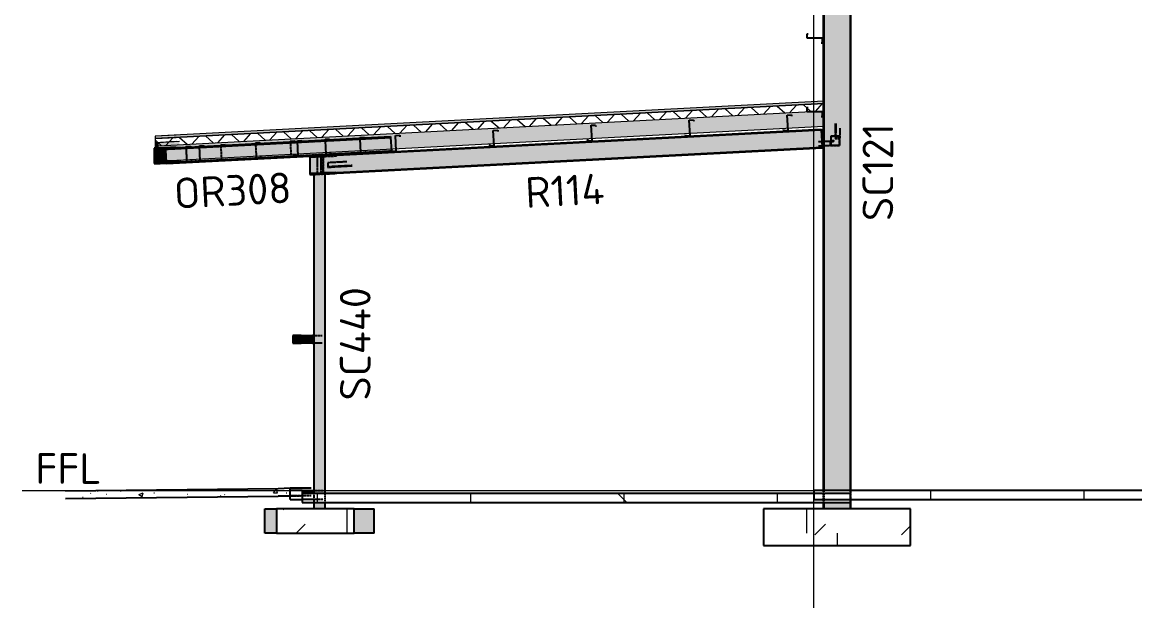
# Model space of a CAD drawing. Header units: millimetres. Extents: x 632 to 546626, y -3890 to 22200.
# Drawn here: x 412913 to 431057, y 3287 to 12829 of the extents above; entities that cross this region are included whole.
import ezdxf

# ---------------------------------------------------------------- set-up
doc = ezdxf.new("R2010")
doc.units = ezdxf.units.MM
for name, pattern in [('Dash', [7, 5, -2]), ('Hidden Double', [7, 5, -2]), ('Hidden Half', [3, 2, -1])]:
    doc.linetypes.add(name, pattern=pattern)
for name, color, linetype, lineweight in [('A-230-H-FLOOR', 190, 'Continuous', 13), ('A-230-M_FLOOR', 192, 'Continuous', 13), ('A-230-MH_FLOOR', 190, 'Hidden Double', 13), ('A-270-M_ROOF', 132, 'Continuous', 13), ('S-160-M_FOUND', 171, 'Continuous', 13), ('S-160-MH_FOUND', 171, 'Hidden Half', 13), ('S-280-A_COLUMN', 171, 'Continuous', 18), ('S-280-A_STRUCT_FRAME', 2, 'Continuous', 18), ('S-280-M_COLUMN', 52, 'Continuous', 13), ('S-280-M_STRUCT_FRAME', 12, 'Continuous', 13), ('S-280-MH_COLUMN', 52, 'Hidden Half', 13), ('Z-030-M_GRID', 191, 'Continuous', 13), ('Z-230-A_LEVEL', 51, 'Continuous', 13), ('Z-230_A_LEVEL', 51, 'Continuous', 18)]:
    doc.layers.add(name, color=color, linetype=linetype, lineweight=lineweight)
doc.styles.add('ISOCPEUR_2', font='isocpeur.ttf', dxfattribs={"height": 500})
pattern_1 = [(45, (450228.2, 0), (-1414.214, 0), [750, -3000]), (45, (451228.2, 1000), (-1414.214, 0), [750, -3000]), (45, (452228.2, -300), (-1414.214, 0), [250, -2000]), (90, (452228.2, 500), (-500, 500), [500, -2000]), (315, (452228.2, 1000), (0, 2828.43), [500, -3000]), (0, (451228.2, 1000), (2000, 2000), [300, -1000]), (0, (448728.2, 2000), (2000, 2000), [300, -2000])]
pattern_2 = [(45, (4562710.1, 0), (-1414.214, 0), [750, -3000]), (45, (4563710.1, 1000), (-1414.214, 0), [750, -3000]), (45, (4564710.1, -300), (-1414.214, 0), [250, -2000]), (90, (4564710.1, 500), (-500, 500), [500, -2000]), (315, (4564710.1, 1000), (0, 2828.43), [500, -3000]), (0, (4563710.1, 1000), (2000, 2000), [300, -1000]), (0, (4561210.1, 2000), (2000, 2000), [300, -2000])]

# ---------------------------------------------------------------- blocks, each defined once
blk = doc.blocks.new('25021-APA-ZZ-ZZ-M3-AR-000001_V3_rvt-7-S6_501-SECTION A7')
at = {"layer": 'A-270-M_ROOF', "transparency": 33554432}
for color, points in [(9, [(4527560, 10932), (4538455, 11503), (4538455, 11543), (4527560, 10972)]), (8, [(4527560, 10775), (4527614, 10778), (4527614, 10865), (4527560, 10865), (4527560, 10784)])]:
    blk.add_hatch(color=color, dxfattribs=at).paths.add_polyline_path(points)
at = {"layer": 'A-270-M_ROOF', "lineweight": 5}
h = blk.add_hatch(dxfattribs=at)
h.set_pattern_fill('FP_32', angle=225, style=0, pattern_type=2)
h.set_pattern_definition([(48, (4562710.12, 1e-06), (-222.9434, 200.7392), []), (138, (4562710.12, 1e-06), (-200.7392, -222.9434), [])])
h.paths.add_polyline_path([(4527560, 10812), (4538455, 11383), (4538455, 11503), (4527560, 10932)])
at = {"layer": 'A-270-M_ROOF', "lineweight": 5, "transparency": 33554432}
h = blk.add_hatch(color=254, dxfattribs=at)
h.paths.add_polyline_path([(4527729, 10570), (4527730, 10570), (4527729, 10600)])
h.paths.add_polyline_path([(4531413, 10763), (4538455, 11132), (4538455, 11383), (4527560, 10812), (4527560, 10775), (4527898, 10793), (4527989, 10793), (4527989, 10789), (4531402, 10968), (4531403, 10953)])
blk.add_hatch(color=8, dxfattribs=at).paths.add_polyline_path([(4527560, 10865), (4527614, 10865), (4527953, 10883), (4527904, 10883), (4527735, 10874)])
h = blk.add_hatch(color=8, dxfattribs=at)
h.paths.add_polyline_path([(4527729, 10566), (4527730, 10566), (4527729, 10600)])
h.paths.add_polyline_path([(4527614, 10778), (4527898, 10793), (4527958, 10793), (4527958, 10883), (4527614, 10865), (4527614, 10784)])
at = {"layer": 'A-270-M_ROOF', "color": 53, "lineweight": 5}
for p, q in [((4538467, 11544), (4527560, 10972)), ((4538467, 11504), (4527560, 10932)), ((4527560, 10932), (4538467, 11504)), ((4538467, 11504), (4538467, 11544)), ((4538467, 11133), (4538467, 11504)), ((4527614, 10815), (4538467, 11383)), ((4527614, 10564), (4538467, 11133)), ((4527904, 10990), (4527560, 10972)), ((4527560, 10972), (4527560, 10932)), ((4527904, 10950), (4527560, 10932)), ((4527560, 10932), (4527904, 10950)), ((4527560, 10932), (4527560, 10562)), ((4527904, 10883), (4527560, 10865)), ((4527614, 10865), (4527560, 10865)), ((4527560, 10865), (4527560, 10560)), ((4527560, 10812), (4527614, 10815)), ((4527958, 10883), (4527614, 10865)), ((4527614, 10560), (4527614, 10865)), ((4527560, 10562), (4527614, 10564)), ((4527560, 10562), (4527614, 10564)), ((4527614, 10563), (4527560, 10560)), ((4527560, 10560), (4527614, 10560)), ((4527614, 10564), (4527904, 10580)), ((4527614, 10560), (4527958, 10578)), ((4527904, 10578), (4527614, 10563))]:
    blk.add_line(p, q, dxfattribs=at)
blk = doc.blocks.new('NRP_Framing-Steel-SHS - WH437 - 125x125x5_0SHS-4144069-S6_501-SECTION A7')
at = {"layer": 'S-280-M_STRUCT_FRAME', "linetype": 'Dash', "lineweight": 25}
h = blk.add_hatch(color=256, dxfattribs=at)
h.paths.add_polyline_path([(4529943, 7600), (4529943, 7725), (4529810, 7725), (4529810, 7600)])
h.paths.add_polyline_path([(4529816, 7605), (4529816, 7720), (4529937, 7720), (4529937, 7605)])
for points in [[(4529937, 7720), (4529816, 7720), (4529816, 7605), (4529937, 7605)], [(4529943, 7600), (4530127, 7600), (4530127, 7725), (4529943, 7725)]]:
    blk.add_hatch(color=256, dxfattribs=at).paths.add_polyline_path(points)
at = {"layer": 'S-280-M_STRUCT_FRAME', "lineweight": 25}
for p, q in [((4529943, 7725), (4529810, 7725)), ((4529810, 7725), (4529810, 7600)), ((4529816, 7720), (4529937, 7720)), ((4529816, 7605), (4529816, 7720)), ((4529937, 7720), (4529937, 7605)), ((4529943, 7600), (4529943, 7725)), ((4529943, 7725), (4530127, 7725)), ((4530127, 7725), (4530127, 7600)), ((4529810, 7600), (4529943, 7600)), ((4529937, 7605), (4529816, 7605)), ((4530127, 7600), (4529943, 7600))]:
    blk.add_line(p, q, dxfattribs=at)
blk = doc.blocks.new('NRP_Framing-Steel-Purlin Z - P916 - EZ250-24-3998015-S6_501-SECTION A7')
at = {"layer": 'S-280-M_STRUCT_FRAME', "color": 1, "lineweight": 25}
for p, q in [((4537871, 11317), (4537942, 11321)), ((4537871, 11317), (4537942, 11321)), ((4537884, 11068), (4537871, 11317)), ((4537884, 11068), (4537871, 11317)), ((4537942, 11321), (4537943, 11299)), ((4537942, 11321), (4537943, 11299)), ((4537807, 11086), (4537808, 11064)), ((4537807, 11086), (4537808, 11064)), ((4537808, 11064), (4537884, 11068)), ((4537808, 11064), (4537884, 11068))]:
    blk.add_line(p, q, dxfattribs=at)
blk = doc.blocks.new('NRP_Framing-Steel-Purlin Z - P916 - EZ250-24-4000528-S6_501-SECTION A7')
at = {"layer": 'S-280-M_STRUCT_FRAME', "color": 1, "lineweight": 25}
for p, q in [((4529882, 10899), (4529953, 10902)), ((4529882, 10899), (4529953, 10902)), ((4529895, 10649), (4529882, 10899)), ((4529895, 10649), (4529882, 10899)), ((4529953, 10902), (4529954, 10880)), ((4529953, 10902), (4529954, 10880)), ((4529818, 10667), (4529819, 10645)), ((4529818, 10667), (4529819, 10645)), ((4529819, 10645), (4529895, 10649)), ((4529819, 10645), (4529895, 10649))]:
    blk.add_line(p, q, dxfattribs=at)
blk = doc.blocks.new('NRP_Framing-Steel-Purlin Z - G914 - EZ250-15-4082804-S6_501-SECTION A7')
at = {"layer": 'S-280-M_STRUCT_FRAME', "color": 150, "lineweight": 25}
for p, q in [((4538194.614304, 15039.7), (4538214.614304, 15039.7)), ((4538194.614304, 14968.7), (4538194.614304, 15039.7)), ((4538194.614304, 15039.7), (4538214.614304, 15039.7)), ((4538194.614304, 14968.7), (4538194.614304, 15039.7)), ((4538444.614304, 14968.7), (4538194.614304, 14968.7)), ((4538444.614304, 14968.7), (4538194.614304, 14968.7)), ((4538425.114304, 14892.7), (4538444.614304, 14892.7)), ((4538425.114304, 14892.7), (4538444.614304, 14892.7)), ((4538444.614304, 14892.7), (4538444.614304, 14968.7)), ((4538444.614304, 14892.7), (4538444.614304, 14968.7))]:
    blk.add_line(p, q, dxfattribs=at)
blk = doc.blocks.new('NRP_Foundation-Pad Footing Fibre _v2_ - PF5 -1400 x 1400 x 400d-3893014-S6_501-SECTION A7')
at = {"layer": 'S-160-M_FOUND', "linetype": 'Hidden Half', "lineweight": 25}
for points in [[(4529544, 4500), (4529544, 4900), (4529352, 4900), (4529352, 4500), (4529458, 4500)], [(4530810, 4900), (4530810, 4500), (4531132, 4500), (4531132, 4900)]]:
    blk.add_hatch(color=256, dxfattribs=at).paths.add_polyline_path(points)
at = {"layer": 'S-160-M_FOUND'}
h = blk.add_hatch(dxfattribs=at)
h.set_pattern_fill('FP_34', color=256, style=0, pattern_type=2)
h.set_pattern_definition(pattern_2)
h.paths.add_polyline_path([(4530810, 4900), (4529544, 4900), (4529544, 4500), (4530810, 4500)])
at = {"layer": 'S-160-M_FOUND', "lineweight": 25}
for p, q in [((4529352, 4900), (4529544, 4900)), ((4529352, 4500), (4529352, 4900)), ((4530810, 4900), (4529544, 4900)), ((4529544, 4900), (4529544, 4500)), ((4530810, 4500), (4530810, 4900)), ((4530810, 4900), (4531132, 4900)), ((4531132, 4500), (4531132, 4900)), ((4529544, 4500), (4529352, 4500)), ((4529544, 4500), (4530810, 4500)), ((4531132, 4500), (4530810, 4500))]:
    blk.add_line(p, q, dxfattribs=at)
blk = doc.blocks.new('NRP_Foundation-Pad Footing Fibre _v2_ - PF2 -2400 x 2000 x 600d-V85-S6_501-SECTION A7')
at = {"layer": 'S-160-M_FOUND'}
h = blk.add_hatch(dxfattribs=at)
h.set_pattern_fill('FP_34', color=256, style=0, pattern_type=2)
h.set_pattern_definition(pattern_2)
h.paths.add_polyline_path([(4537481.5143, 4300), (4539881.5143, 4300), (4539881.5143, 4900), (4537481.5143, 4900)])
at = {"layer": 'S-160-M_FOUND', "lineweight": 25}
for p, q in [((4539881.5143, 4900), (4537481.5143, 4900)), ((4537481.5143, 4900), (4537481.5143, 4300)), ((4539881.5143, 4300), (4539881.5143, 4900)), ((4537481.5143, 4300), (4539881.5143, 4300))]:
    blk.add_line(p, q, dxfattribs=at)
blk = doc.blocks.new('NRP_Framing-Steel-PFC - OR308 - 250PFC-3898688-S6_501-SECTION A7')
at = {"layer": 'S-280-M_STRUCT_FRAME', "linetype": 'Dash', "lineweight": 25}
for points in [[(4527736, 10761), (4531403, 10953), (4531402, 10968), (4527796, 10779), (4527796, 10768), (4527736, 10765)], [(4527824, 10545), (4531415, 10733), (4531403, 10953), (4527737, 10760), (4527737, 10738), (4527748, 10549), (4527824, 10549)], [(4527748, 10526), (4531415, 10719), (4531415, 10733), (4527796, 10544), (4527796, 10533), (4527748, 10531)]]:
    blk.add_hatch(color=256, dxfattribs=at).paths.add_polyline_path(points)
for p, q in [((4527736, 10761), (4531403, 10953)), ((4527735, 10776), (4527796, 10779)), ((4527736, 10765), (4527735, 10776)), ((4527737, 10742), (4527736, 10760)), ((4527796, 10544), (4531415, 10733)), ((4527748, 10541), (4527747, 10549)), ((4527748, 10541), (4527796, 10544)), ((4527748, 10541), (4527796, 10544)), ((4527748, 10531), (4527748, 10541)), ((4530083, 10649), (4530087, 10649)), ((4530090, 10649), (4530207, 10655))]:
    blk.add_line(p, q, dxfattribs=at)
at = {"layer": 'S-280-M_STRUCT_FRAME', "lineweight": 25}
for p, q in [((4527736, 10761), (4531403, 10953)), ((4527796, 10779), (4531402, 10968)), ((4531402, 10968), (4531403, 10953)), ((4531403, 10953), (4531415, 10733)), ((4527736, 10761), (4527736, 10765)), ((4527747, 10549), (4527737, 10742)), ((4527796, 10544), (4531415, 10733)), ((4531415, 10733), (4531415, 10719)), ((4527748, 10526), (4530083, 10649)), ((4527748, 10526), (4527748, 10531))]:
    blk.add_line(p, q, dxfattribs=at)
blk = doc.blocks.new('NRP_Framing-Steel-EA - RB725 - 75x75x8EA-3901759-S6_501-SECTION A7')
at = {"layer": 'S-280-M_STRUCT_FRAME', "linetype": 'Dash', "lineweight": 25}
for p, q in [((4530382, 10539), (4530376, 10539)), ((4530376, 10539), (4530380, 10464)), ((4530686, 10555), (4530382, 10539)), ((4530386, 10472), (4530382, 10539)), ((4530380, 10464), (4530437, 10467)), ((4530437, 10475), (4530386, 10472)), ((4530777, 10493), (4530437, 10475)), ((4530777, 10485), (4530437, 10467)), ((4530437, 10467), (4530437, 10475))]:
    blk.add_line(p, q, dxfattribs=at)
blk = doc.blocks.new('NRP_Framing-Steel-EA - RB725 - 75x75x8EA-3901991-S6_501-SECTION A7')
at = {"layer": 'S-280-M_STRUCT_FRAME', "linetype": 'Dash', "lineweight": 25}
blk.add_hatch(color=256, dxfattribs=at).paths.add_polyline_path([(4538440, 10811), (4538455, 10812), (4538455, 10887), (4538436, 10884), (4538437, 10861)])
at = {"layer": 'S-280-M_STRUCT_FRAME', "lineweight": 25}
for p, q in [((4538436, 10886), (4538455, 10887)), ((4538455, 10812), (4538440, 10811))]:
    blk.add_line(p, q, dxfattribs=at)
at = {"layer": 'S-280-M_STRUCT_FRAME', "linetype": 'Dash', "lineweight": 25}
for p, q in [((4538455, 10887), (4538571, 10893)), ((4538638, 10897), (4538571, 10893)), ((4538571, 10893), (4538575, 10818)), ((4538578, 10886), (4538638, 10889)), ((4538638, 10889), (4538638, 10897)), ((4538377, 10883), (4538436, 10886)), ((4538440, 10811), (4538381, 10808)), ((4538575, 10818), (4538455, 10812)), ((4538575, 10818), (4538582, 10819)), ((4538580, 10862), (4538578, 10886)), ((4538582, 10819), (4538580, 10860))]:
    blk.add_line(p, q, dxfattribs=at)
blk = doc.blocks.new('NRP_Framing-Steel-PFC - B309 - 300PFC-4143857-S6_501-SECTION A7')
at = {"layer": 'S-280-M_STRUCT_FRAME', "linetype": 'Dash', "lineweight": 25}
for p, q in [((4530298, 10660), (4530300, 10360)), ((4530303, 10660), (4530298, 10660)), ((4530427, 10667), (4530299, 10660)), ((4530383, 10660), (4530305, 10660)), ((4530307, 10376), (4530306, 10644)), ((4530306, 10644), (4530383, 10644)), ((4530383, 10660), (4530522, 10668)), ((4530383, 10644), (4530383, 10660)), ((4530383, 10644), (4530522, 10652)), ((4530300, 10360), (4530385, 10360)), ((4530385, 10376), (4530307, 10376)), ((4530308, 10376), (4530436, 10383)), ((4530385, 10376), (4530522, 10384)), ((4530385, 10360), (4530385, 10376)), ((4530385, 10360), (4530522, 10368))]:
    blk.add_line(p, q, dxfattribs=at)
blk = doc.blocks.new('NRP_Framing-Steel-PFC - B309 - 300PFC-3900281-S6_501-SECTION A7')
at = {"layer": 'S-280-M_STRUCT_FRAME', "linetype": 'Dash', "lineweight": 25}
for points in [[(4530083, 10649), (4530178, 10649), (4530322, 10657), (4530227, 10657)], [(4530083, 10349), (4530178, 10349), (4530178, 10365), (4530091, 10365), (4530091, 10633), (4530178, 10633), (4530178, 10649), (4530083, 10649), (4530083, 10600)], [(4530091, 10365), (4530262, 10374), (4530262, 10638), (4530178, 10633), (4530091, 10633), (4530091, 10365)], [(4530178, 10633), (4530342, 10642), (4530342, 10652), (4530322, 10651), (4530322, 10657), (4530178, 10649)], [(4530091, 10365), (4530178, 10365), (4530344, 10374), (4530235, 10373)], [(4530178, 10349), (4530322, 10357), (4530322, 10367), (4530344, 10368), (4530344, 10374), (4530178, 10365)]]:
    blk.add_hatch(color=256, dxfattribs=at).paths.add_polyline_path(points)
at = {"layer": 'S-280-M_STRUCT_FRAME', "lineweight": 25}
for p, q in [((4530234, 10657), (4530083, 10649)), ((4530178, 10649), (4530083, 10649)), ((4530083, 10649), (4530083, 10349)), ((4530091, 10365), (4530091, 10633)), ((4530091, 10633), (4530178, 10633)), ((4530178, 10649), (4530322, 10657)), ((4530178, 10633), (4530178, 10649)), ((4530178, 10633), (4530342, 10642)), ((4530342, 10652), (4530342, 10642)), ((4530083, 10349), (4530178, 10349)), ((4530091, 10365), (4530262, 10374)), ((4530178, 10365), (4530091, 10365)), ((4530178, 10365), (4530344, 10374)), ((4530178, 10349), (4530178, 10365)), ((4530178, 10349), (4530322, 10357)), ((4530297, 10374), (4530344, 10374)), ((4530344, 10374), (4530344, 10368))]:
    blk.add_line(p, q, dxfattribs=at)
at = {"layer": 'S-280-M_STRUCT_FRAME', "linetype": 'Dash', "lineweight": 25}
for p, q in [((4530257, 10658), (4530234, 10657)), ((4530257, 10658), (4530262, 10658)), ((4530264, 10658), (4530342, 10658)), ((4530265, 10638), (4530266, 10374)), ((4530322, 10657), (4530342, 10658)), ((4530342, 10658), (4530342, 10652)), ((4530263, 10374), (4530266, 10374)), ((4530266, 10374), (4530297, 10374)), ((4530322, 10357), (4530344, 10358)), ((4530344, 10368), (4530344, 10358))]:
    blk.add_line(p, q, dxfattribs=at)
blk = doc.blocks.new('NRP_Framing-Steel-SHS - WH437 - 125x125x5_0SHS-4144070-S6_501-SECTION A7')
at = {"layer": 'S-280-M_STRUCT_FRAME', "linetype": 'Dash', "lineweight": 25}
for points in [[(4530136, 7600), (4530136, 7725), (4530127, 7725), (4530127, 7720), (4530131, 7720), (4530131, 7605), (4530127, 7605), (4530127, 7600)], [(4530127, 7605), (4530131, 7605), (4530131, 7720), (4530127, 7720), (4530127, 7611)], [(4530136, 7600), (4530150, 7601), (4530150, 7725), (4530136, 7725)]]:
    blk.add_hatch(color=256, dxfattribs=at).paths.add_polyline_path(points)
for p, q in [((4530017, 7725), (4530017, 7600)), ((4530022, 7720), (4530127, 7720)), ((4530022, 7605), (4530022, 7720)), ((4530150, 7725), (4530287, 7725)), ((4530127, 7605), (4530022, 7605)), ((4530287, 7600), (4530150, 7600))]:
    blk.add_line(p, q, dxfattribs=at)
at = {"layer": 'S-280-M_STRUCT_FRAME', "lineweight": 25}
for p, q in [((4530136, 7725), (4530127, 7725)), ((4530127, 7720), (4530131, 7720)), ((4530131, 7720), (4530131, 7605)), ((4530136, 7600), (4530136, 7725)), ((4530136, 7725), (4530150, 7725)), ((4530131, 7605), (4530127, 7605)), ((4530127, 7600), (4530136, 7600)), ((4530150, 7600), (4530136, 7600))]:
    blk.add_line(p, q, dxfattribs=at)
blk = doc.blocks.new('NRP_Framing-Steel-EA - WB725 - 75x75x8EA-3966787-S6_501-SECTION A7')
at = {"layer": 'S-280-M_STRUCT_FRAME', "linetype": 'Dash', "lineweight": 25}
for p, q in [((4538655, 11178), (4538655, 11004)), ((4538663, 11178), (4538663, 11004)), ((4538730, 11105), (4538730, 10943)), ((4538663, 11004), (4538655, 11004)), ((4538655, 11004), (4538655, 10935)), ((4538655, 10935), (4538730, 10935)), ((4538663, 10943), (4538663, 11004)), ((4538730, 10943), (4538663, 10943)), ((4538730, 10935), (4538730, 10943))]:
    blk.add_line(p, q, dxfattribs=at)
blk = doc.blocks.new('NRP_Framing-Steel-PFC - B308 - 250PFC-3999931-S6_501-SECTION A7')
at = {"layer": 'S-280-M_STRUCT_FRAME', "linetype": 'Dash', "lineweight": 25}
for points in [[(4527549, 10775), (4527645, 10775), (4527805, 10784), (4527700, 10783)], [(4527549, 10525), (4527645, 10525), (4527645, 10540), (4527558, 10540), (4527558, 10760), (4527645, 10760), (4527645, 10775), (4527549, 10775), (4527549, 10600)], [(4527558, 10540), (4527729, 10549), (4527728, 10765), (4527645, 10760), (4527558, 10760), (4527558, 10540)], [(4527645, 10760), (4527796, 10768), (4527796, 10779), (4527805, 10780), (4527805, 10784), (4527645, 10775)], [(4527558, 10540), (4527645, 10540), (4527806, 10549), (4527709, 10548)], [(4527645, 10525), (4527796, 10533), (4527796, 10544), (4527806, 10544), (4527806, 10549), (4527645, 10540)]]:
    blk.add_hatch(color=256, dxfattribs=at).paths.add_polyline_path(points)
at = {"layer": 'S-280-M_STRUCT_FRAME', "lineweight": 25}
for p, q in [((4527720, 10784), (4527549, 10775)), ((4527645, 10775), (4527549, 10775)), ((4527549, 10775), (4527549, 10525)), ((4527558, 10540), (4527558, 10760)), ((4527558, 10760), (4527645, 10760)), ((4527645, 10775), (4527805, 10784)), ((4527645, 10760), (4527645, 10775)), ((4527645, 10760), (4527796, 10768)), ((4527720, 10784), (4527805, 10784)), ((4527728, 10765), (4527729, 10549)), ((4527805, 10784), (4527805, 10780)), ((4527549, 10525), (4527645, 10525)), ((4527558, 10540), (4527729, 10549)), ((4527645, 10540), (4527558, 10540)), ((4527645, 10540), (4527806, 10549)), ((4527645, 10525), (4527645, 10540)), ((4527645, 10525), (4527796, 10533)), ((4527729, 10549), (4527806, 10549)), ((4527806, 10549), (4527806, 10544))]:
    blk.add_line(p, q, dxfattribs=at)
at = {"layer": 'S-280-M_STRUCT_FRAME', "linetype": 'Dash', "lineweight": 25}
for p, q in [((4527796, 10768), (4527805, 10769)), ((4527805, 10780), (4527805, 10769)), ((4527796, 10533), (4527806, 10534)), ((4527806, 10544), (4527806, 10534))]:
    blk.add_line(p, q, dxfattribs=at)
blk = doc.blocks.new('NRP_Framing-Steel-PFC - B308 - 250PFC-4000334-S6_501-SECTION A7')
at = {"layer": 'S-280-M_STRUCT_FRAME', "linetype": 'Dash', "lineweight": 25}
for points in [[(4527728, 10784), (4527824, 10785), (4527989, 10793), (4527894, 10793), (4527729, 10784)], [(4527737, 10549), (4527747, 10550), (4527736, 10760), (4527737, 10588)], [(4527814, 10780), (4527989, 10789), (4527989, 10793), (4527814, 10784)], [(4527815, 10549), (4527824, 10550), (4527748, 10549)], [(4527824, 10545), (4527824, 10550), (4527815, 10549), (4527815, 10545)]]:
    blk.add_hatch(color=256, dxfattribs=at).paths.add_polyline_path(points)
h = blk.add_hatch(color=256, dxfattribs=at)
h.paths.add_polyline_path([(4527806, 10544), (4527815, 10545), (4527815, 10549), (4527737, 10549), (4527735, 10765), (4527729, 10765), (4527730, 10549), (4527806, 10549)])
h.paths.add_polyline_path([(4527805, 10780), (4527814, 10780), (4527814, 10784), (4527805, 10783)])
at = {"layer": 'S-280-M_STRUCT_FRAME', "lineweight": 25}
for p, q in [((4527814, 10784), (4527728, 10784)), ((4527894, 10793), (4527729, 10784)), ((4527729, 10765), (4527730, 10549)), ((4527737, 10549), (4527736, 10761)), ((4527814, 10784), (4527989, 10793)), ((4527814, 10780), (4527814, 10784)), ((4527815, 10549), (4527737, 10549)), ((4527738, 10549), (4527747, 10550)), ((4527815, 10549), (4527824, 10550)), ((4527815, 10545), (4527815, 10549))]:
    blk.add_line(p, q, dxfattribs=at)
at = {"layer": 'S-280-M_STRUCT_FRAME', "linetype": 'Dash', "lineweight": 25}
for p, q in [((4527728, 10784), (4527729, 10765)), ((4527736, 10762), (4527736, 10769)), ((4527736, 10769), (4527814, 10769)), ((4527814, 10769), (4527814, 10780)), ((4527814, 10769), (4527989, 10778)), ((4527730, 10549), (4527730, 10534)), ((4527730, 10534), (4527815, 10534)), ((4527747, 10550), (4527902, 10558)), ((4527815, 10534), (4527815, 10545)), ((4527815, 10534), (4527989, 10543)), ((4527824, 10550), (4527989, 10558))]:
    blk.add_line(p, q, dxfattribs=at)
blk = doc.blocks.new('NRP_Framing-Steel-Purlin C - P946 - EC250-24-4000674-S6_501-SECTION A7')
at = {"layer": 'S-280-M_STRUCT_FRAME', "color": 1, "lineweight": 25}
for p, q in [((4529766, 10892), (4529838, 10896)), ((4529766, 10892), (4529766, 10882)), ((4529838, 10896), (4529839, 10886))]:
    blk.add_line(p, q, dxfattribs=at)
at = {"layer": 'S-280-M_STRUCT_FRAME', "color": 1, "linetype": 'Dash', "lineweight": 25}
for p, q in [((4529766, 10882), (4529779, 10643)), ((4529839, 10886), (4529840, 10872)), ((4529779, 10643), (4529819, 10645)), ((4529850, 10671), (4529852, 10647))]:
    blk.add_line(p, q, dxfattribs=at)
blk = doc.blocks.new('NRP_Framing-Steel-Purlin C - P946 - EC250-24-4000828-S6_501-SECTION A7')
at = {"layer": 'S-280-M_STRUCT_FRAME', "color": 1, "lineweight": 25}
for p, q in [((4530333, 10922), (4530405, 10926)), ((4530333, 10922), (4530333, 10912)), ((4530334, 10897), (4530345, 10677)), ((4530405, 10926), (4530406, 10916)), ((4530417, 10700), (4530418, 10681))]:
    blk.add_line(p, q, dxfattribs=at)
at = {"layer": 'S-280-M_STRUCT_FRAME', "color": 1, "linetype": 'Dash', "lineweight": 25}
for p, q in [((4530333, 10912), (4530334, 10897)), ((4530406, 10916), (4530407, 10902)), ((4530345, 10677), (4530346, 10672)), ((4530346, 10672), (4530419, 10676)), ((4530418, 10681), (4530419, 10676))]:
    blk.add_line(p, q, dxfattribs=at)
blk = doc.blocks.new('NRP_Framing-Steel-Purlin C - P946 - EC250-24-4000829-S6_501-SECTION A7')
at = {"layer": 'S-280-M_STRUCT_FRAME', "color": 1, "lineweight": 25}
for p, q in [((4530900, 10952), (4530973, 10956)), ((4530900, 10952), (4530900, 10942)), ((4530901, 10927), (4530912, 10707)), ((4530973, 10956), (4530973, 10946)), ((4530984, 10730), (4530985, 10711))]:
    blk.add_line(p, q, dxfattribs=at)
at = {"layer": 'S-280-M_STRUCT_FRAME', "color": 1, "linetype": 'Dash', "lineweight": 25}
for p, q in [((4530900, 10942), (4530901, 10927)), ((4530973, 10946), (4530974, 10932)), ((4530912, 10707), (4530913, 10702)), ((4530913, 10702), (4530986, 10706)), ((4530985, 10711), (4530986, 10706))]:
    blk.add_line(p, q, dxfattribs=at)
blk = doc.blocks.new('NRP_Framing-Steel-Purlin C - P946 - EC250-24-4000830-S6_501-SECTION A7')
at = {"layer": 'S-280-M_STRUCT_FRAME', "color": 1, "lineweight": 25}
for p, q in [((4529198, 10863), (4529271, 10867)), ((4529198, 10863), (4529199, 10853)), ((4529271, 10867), (4529272, 10857))]:
    blk.add_line(p, q, dxfattribs=at)
at = {"layer": 'S-280-M_STRUCT_FRAME', "color": 1, "linetype": 'Dash', "lineweight": 25}
for p, q in [((4529199, 10853), (4529212, 10613)), ((4529272, 10856), (4529273, 10843)), ((4529212, 10613), (4529284, 10617)), ((4529283, 10641), (4529284, 10617))]:
    blk.add_line(p, q, dxfattribs=at)
blk = doc.blocks.new('NRP_Framing-Steel-Purlin C - P946 - EC250-24-4000831-S6_501-SECTION A7')
at = {"layer": 'S-280-M_STRUCT_FRAME', "color": 1, "lineweight": 25}
for p, q in [((4528631, 10833), (4528704, 10837)), ((4528631, 10833), (4528632, 10823)), ((4528704, 10837), (4528705, 10827))]:
    blk.add_line(p, q, dxfattribs=at)
at = {"layer": 'S-280-M_STRUCT_FRAME', "color": 1, "linetype": 'Dash', "lineweight": 25}
for p, q in [((4528632, 10823), (4528644, 10583)), ((4528705, 10827), (4528706, 10813)), ((4528644, 10583), (4528717, 10587)), ((4528716, 10611), (4528717, 10587))]:
    blk.add_line(p, q, dxfattribs=at)
blk = doc.blocks.new('NRP_Framing-Steel-Purlin C - P946 - EC250-24-4000827-S6_501-SECTION A7')
at = {"layer": 'S-280-M_STRUCT_FRAME', "color": 1, "lineweight": 25}
for p, q in [((4528064, 10803), (4528137, 10807)), ((4528064, 10803), (4528065, 10793)), ((4528137, 10807), (4528138, 10797))]:
    blk.add_line(p, q, dxfattribs=at)
at = {"layer": 'S-280-M_STRUCT_FRAME', "color": 1, "linetype": 'Dash', "lineweight": 25}
for p, q in [((4528065, 10793), (4528077, 10554)), ((4528138, 10797), (4528138, 10783)), ((4528077, 10554), (4528150, 10557)), ((4528149, 10581), (4528150, 10557))]:
    blk.add_line(p, q, dxfattribs=at)

msp = doc.modelspace()

# ---------------------------------------------------------------- hatches: boundary and pattern name
at = {"layer": 'A-230-H-FLOOR'}
h = msp.add_hatch(dxfattribs=at)
h.set_pattern_fill('FP_35', color=256, style=0, pattern_type=2)
h.set_pattern_definition([(50, (450228.2, 0), (728.7365, -63.756), [76.2, -838.2]), (355, (450228.2, 0), (-140.972, 764.228), [60.96, -670.56]), (100.451, (450288.94, -5.3), (587.77, 700.467), [64.76, -712.36]), (46.184, (450228.2, 203.2), (1084.316, -168.17), [114.3, -1257.3]), (96.636, (450318.6, 189.2), (949.61, 989.71), [97.14, -1068.54]), (351.184, (450228.2, 203.2), (949.62, 989.7), [91.44, -1005.84]), (21, (450329.8, 152.4), (606.458, -409.061), [76.2, -838.2]), (326, (450329.8, 152.4), (247.208, 736.753), [60.96, -670.56]), (71.451, (450380.35, 118.3), (853.668, 327.685), [64.76, -712.36]), (37.5, (450228.2, 0), (12.3547, 338.2201), [6.706, -655.726, 6.706, -674.014, -673.1]), (37.5, (450228.2, 0), (12.3547, 338.2201), [-1343.152, 6.706, -666.394]), (7.5, (450228.2, 0), (267.279, 400.722), [6.706, -381.406, 6.706, -640.486, -256.54]), (7.5, (450228.2, 0), (267.279, 400.722), [-1035.304, 6.706, -249.834]), (327.5, (450001.64, 0), (542.3633, -22.9153), [6.706, -247.294, 6.706, -785.774, -1051.56]), (327.5, (450001.64, 0), (542.3633, -22.9153), [-1046.48, 6.706, -1044.854]), (317.5, (449900.04, 0), (592.517, 101.707), [6.706, -323.494, 6.706, -519.582, -746.76]), (317.5, (449900.04, 0), (592.517, 101.707), [-856.488, 6.706, -740.054])])
h.paths.add_polyline_path([(413619.9, 5066.5), (417086.8, 5106.6), (417282, 5115), (417282, 5235), (417086.8, 5226.6), (413619.9, 5186.5), (413619.9, 5106.6)])
at = {"layer": 'A-230-H-FLOOR', "lineweight": 5}
for points in [[(413619.9, 5063.1), (417282, 5107), (416976.3, 5105.3), (413619.9, 5066.5), (413619.9, 5063.7)], [(417086.9, 5106.6), (417282, 5107.4), (417282, 5115), (417105.2, 5107.4)]]:
    msp.add_hatch(color=256, dxfattribs=at).paths.add_polyline_path(points)
at = {"layer": 'A-230-H-FLOOR'}
h = msp.add_hatch(dxfattribs=at)
h.set_pattern_fill('FP_34', color=256, style=0, pattern_type=2)
h.set_pattern_definition(pattern_1)
h.paths.add_polyline_path([(453897.2, 5050), (465672.7, 5050), (465672.7, 5200), (425822.5, 5200), (425822.5, 5050), (447184.3, 5050)])
h.paths.add_polyline_path([(417478.7, 5050), (417478.7, 5200), (417282, 5200), (417282, 5050)])
h = msp.add_hatch(dxfattribs=at)
h.set_pattern_fill('FP_34', color=256, style=0, pattern_type=2)
h.set_pattern_definition(pattern_1)
h.paths.add_polyline_path([(417478.7, 5000), (426422.5, 5000), (426422.5, 5150), (417478.7, 5150)])
at = {"layer": 'A-230-M_FLOOR', "lineweight": 5}
h = msp.add_hatch(color=256, dxfattribs=at)
h.paths.add_polyline_path([(417626.3, 5223.7), (417626.3, 5235), (417282, 5235)])
h.paths.add_polyline_path([(417626.3, 5200), (417626.3, 5223.7), (417282, 5235), (417282, 5200), (417551.2, 5200)])
msp.add_hatch(color=256, dxfattribs=at).paths.add_polyline_path([(417668.1, 5150), (417668.1, 5200), (417478.7, 5200), (417478.7, 5150)])
at = {"layer": 'S-280-M_COLUMN', "lineweight": 5}
h = msp.add_hatch(color=256, dxfattribs=at)
h.paths.add_polyline_path([(425985.4, 4900), (425985.4, 5000), (425972.7, 5000), (425972.7, 4900)])
h.paths.add_polyline_path([(425972.7, 5200), (425985.4, 5200), (425985.4, 15513.1), (425972.7, 15513.1), (425972.7, 10600.3)])
h = msp.add_hatch(color=256, dxfattribs=at)
h.paths.add_polyline_path([(425986.9, 4900), (425996.8, 4900), (425996.8, 5000), (425985.4, 5000), (425985.4, 4900)])
h.paths.add_polyline_path([(425991, 5200), (425996.8, 5200), (425996.8, 15513.1), (425985.4, 15513.1), (425986.9, 5200)])
h = msp.add_hatch(color=256, dxfattribs=at)
h.paths.add_polyline_path([(426402.4, 4900), (426402.4, 5000), (425996.8, 5000), (425996.8, 4900)])
h.paths.add_polyline_path([(425996.8, 5200), (426402.4, 5200), (426402.4, 15513.1), (425996.8, 15513.1), (425996.8, 10600.3)])
h = msp.add_hatch(color=256, dxfattribs=at)
h.paths.add_polyline_path([(426408.1, 4900), (426413.8, 4900), (426412.2, 5000), (426402.4, 5000), (426402.4, 4900)])
h.paths.add_polyline_path([(426412.2, 5200), (426413.8, 5200), (426412.3, 15513.1), (426402.4, 15513.1), (426402.4, 5200), (426408.1, 5200)])
h = msp.add_hatch(color=256, dxfattribs=at)
h.paths.add_polyline_path([(426422.5, 4900), (426426.5, 4900), (426426.5, 5050), (426422.5, 5050), (426422.5, 5000), (426413.8, 5000), (426413.8, 4900)])
h.paths.add_polyline_path([(426413.8, 5200), (426426.5, 5200), (426426.5, 15513.1), (426413.8, 15513.1), (426413.8, 10600.3)])
h = msp.add_hatch(color=256, dxfattribs=at)
h.paths.add_polyline_path([(417676.3, 4900), (417676.2, 5000), (417668.1, 5000), (417668.1, 4900), (417671, 4900)])
h.paths.add_polyline_path([(417671, 5150), (417676.3, 5150), (417676.3, 10349.3), (417668.1, 10348.9), (417668.1, 5150), (417670.8, 5150)])
h = msp.add_hatch(color=256, dxfattribs=at)
h.paths.add_polyline_path([(417794.5, 4900), (417794.5, 5000), (417676.3, 5000), (417676.3, 4900)])
h.paths.add_polyline_path([(417676.3, 5150), (417794.5, 5150), (417794.5, 10351.3), (417676.3, 10349.3), (417676.3, 6900.1)])
h = msp.add_hatch(color=256, dxfattribs=at)
h.paths.add_polyline_path([(417810.4, 4900), (417810.4, 5000), (417794.5, 5000), (417794.5, 4900), (417806.8, 4900)])
h.paths.add_polyline_path([(417810.3, 5150), (417810.4, 5150), (417810.4, 10351.3), (417794.5, 10349.4), (417794.5, 5150), (417806.8, 5150)])
h = msp.add_hatch(color=256, dxfattribs=at)
h.paths.add_polyline_path([(417851.1, 4900), (417851.1, 5000), (417810.4, 5000), (417810.4, 4900)])
h.paths.add_polyline_path([(417810.4, 5150), (417851.1, 5150), (417851.1, 10351.3), (417810.4, 10349.4), (417810.4, 6900.1)])
h = msp.add_hatch(color=256, dxfattribs=at)
h.paths.add_polyline_path([(417851.1, 4900), (417851.6, 4900), (417851.1, 5000)])
h.paths.add_polyline_path([(417851.1, 5150), (417851.6, 5150), (417851.1, 6900.1)])
at = {"layer": 'S-280-M_STRUCT_FRAME', "lineweight": 5}
for points in [[(417839.9, 10651), (425944.3, 11075.7), (425943.8, 11085.9), (417751.3, 10656.6), (417839.9, 10657.1)], [(417862, 10368.2), (425959.1, 10792.5), (425944.3, 11075.7), (417860.4, 10652.1), (417860.4, 10642.1), (417780.6, 10637.9), (417780.6, 10374), (417861.9, 10374.2)], [(417725, 10350.8), (425959.7, 10782.3), (425959.1, 10792.5), (417839.9, 10365), (417839.9, 10357), (417725, 10351)]]:
    msp.add_hatch(color=256, dxfattribs=at).paths.add_polyline_path(points)

# ---------------------------------------------------------------- linework, layer by layer
at = {"layer": 'A-230-M_FLOOR', "lineweight": 25}
for p, q in [((417086.8, 5226.6), (413619.9, 5186.5)), ((413619.9, 5066.5), (417086.8, 5106.6)), ((417282, 5235), (417086.8, 5226.6)), ((417086.8, 5106.6), (417282, 5115)), ((417282, 5107), (417086.8, 5106.6)), ((417282, 5050), (417282, 5235)), ((417626.4, 5235), (417282, 5235)), ((417478.7, 5200), (417282, 5200)), ((417478.7, 5200), (417668.1, 5200)), ((417478.7, 5200), (417478.7, 5000)), ((426422.5, 5150), (417478.7, 5150)), ((465672.7, 5200), (425822.5, 5200)), ((425822.5, 5200), (425822.5, 5050)), ((426422.5, 5000), (426422.5, 5150)), ((417282, 5050), (417478.7, 5050)), ((417478.7, 5000), (426422.5, 5000)), ((425822.5, 5050), (465672.7, 5050))]:
    msp.add_line(p, q, dxfattribs=at)
at = {"layer": 'A-230-MH_FLOOR', "lineweight": 25}
for p, q in [((417282, 5115), (417626.4, 5115)), ((417449.5, 5107.4), (417282, 5107)), ((417668.2, 5200), (417823.1, 5200)), ((417823.1, 5050), (417478.7, 5050))]:
    msp.add_line(p, q, dxfattribs=at)
at = {"layer": 'S-280-M_COLUMN', "lineweight": 25}
for p, q in [((425972.7, 15513.1), (425972.7, 5200)), ((425985.4, 15513.1), (425985.4, 5200)), ((426413.8, 15513.1), (426413.8, 5200)), ((426426.5, 5200), (426426.5, 15513.1)), ((417667.9, 10349.3), (417667.9, 5150)), ((417794.5, 10351.3), (417735.4, 10351.3)), ((417794.5, 10351.3), (417810.4, 10351.3)), ((417851.1, 10351.3), (417810.4, 10351.3)), ((417851.1, 10351.3), (417851.8, 10351.3)), ((417851.8, 5150), (417851.8, 10351.3)), ((417667.9, 5000), (417667.9, 4900)), ((417851.8, 4900), (417851.8, 5000)), ((425972.7, 5000), (425972.7, 4900)), ((425985.4, 5000), (425985.4, 4900)), ((426413.8, 5000), (426413.8, 4900)), ((426426.5, 4900), (426426.5, 5050))]:
    msp.add_line(p, q, dxfattribs=at)
at = {"layer": 'S-280-M_STRUCT_FRAME', "lineweight": 25}
for p, q in [((417751.3, 10656.6), (425943.8, 11085.9)), ((417839.9, 10651), (425944.3, 11075.7)), ((425943.8, 11085.9), (425944.3, 11075.7)), ((425944.3, 11075.7), (425959.1, 10792.5)), ((417736.3, 10351.4), (425959.7, 10782.3)), ((417839.9, 10367), (425959.1, 10792.5)), ((425959.1, 10792.5), (425959.7, 10782.3)), ((417725, 10350.8), (417735.4, 10351.3))]:
    msp.add_line(p, q, dxfattribs=at)
at = {"layer": 'S-280-M_STRUCT_FRAME', "linetype": 'Dash', "lineweight": 25}
for p, q in [((426097.7, 10972.9), (426097.7, 10822.9)), ((426247.7, 10972.9), (426097.7, 10972.9)), ((426102.7, 10967.9), (426102.7, 10827.9)), ((426242.7, 10967.9), (426102.7, 10967.9)), ((426242.7, 10827.9), (426242.7, 10967.9)), ((426247.7, 10822.9), (426247.7, 10972.9)), ((426097.7, 10822.9), (426247.7, 10822.9)), ((426102.7, 10827.9), (426242.7, 10827.9)), ((417725, 10655.2), (417751.2, 10656.6)), ((417725, 10655.2), (417725, 10645)), ((417725, 10645), (417839.9, 10651)), ((417725, 10644.9), (417725, 10361)), ((417725, 10361), (417839.9, 10367)), ((417725, 10361), (417725, 10350.8))]:
    msp.add_line(p, q, dxfattribs=at)
at = {"layer": 'S-280-MH_COLUMN', "lineweight": 25}
for p, q in [((417667.9, 10351.3), (417667.9, 10349.3)), ((417667.9, 10351.3), (417676.3, 10351.3)), ((417731.5, 10351.3), (417676.3, 10351.3)), ((417734.5, 10351.3), (417732.1, 10351.3)), ((417667.9, 5150), (417667.9, 5000)), ((417851.8, 5000), (417851.8, 5150)), ((425972.7, 5200), (425972.7, 5000)), ((425985.4, 5200), (425985.4, 5000)), ((426413.8, 5200), (426413.8, 5000)), ((426426.5, 5050), (426426.5, 5200))]:
    msp.add_line(p, q, dxfattribs=at)
at = {"layer": 'Z-030-M_GRID'}
msp.add_line((425822.7, 3286.9), (425822.7, 20200), dxfattribs=at)
at = {"layer": 'Z-230-A_LEVEL'}
msp.add_line((412913, 5200), (472442.4, 5200), dxfattribs=at)

# ---------------------------------------------------------------- block references
at = {"color": 10, "lineweight": 5}
msp.add_blockref('25021-APA-ZZ-ZZ-M3-AR-000001_V3_rvt-7-S6_501-SECTION A7', (-4112481.9, 0), dxfattribs=at)
at = {"layer": 'S-160-MH_FOUND', "lineweight": 25}
for name in ['NRP_Foundation-Pad Footing Fibre _v2_ - PF5 -1400 x 1400 x 400d-3893014-S6_501-SECTION A7', 'NRP_Foundation-Pad Footing Fibre _v2_ - PF2 -2400 x 2000 x 600d-V85-S6_501-SECTION A7']:
    msp.add_blockref(name, (-4112481.9, 0), dxfattribs=at)
at = {"layer": 'S-280-M_STRUCT_FRAME', "color": 150, "lineweight": 25}
for p in [(-4112481.9, -2400), (-4112481.9, -3600)]:
    msp.add_blockref('NRP_Framing-Steel-Purlin Z - G914 - EZ250-15-4082804-S6_501-SECTION A7', p, dxfattribs=at)
at = {"layer": 'S-280-M_STRUCT_FRAME', "color": 1, "lineweight": 25}
for name, p in [('NRP_Framing-Steel-Purlin Z - P916 - EZ250-24-3998015-S6_501-SECTION A7', (-4112481.9, 0)), ('NRP_Framing-Steel-Purlin Z - P916 - EZ250-24-3998015-S6_501-SECTION A7', (-4117275.3, -251.2)), ('NRP_Framing-Steel-Purlin Z - P916 - EZ250-24-3998015-S6_501-SECTION A7', (-4115677.5, -167.5)), ('NRP_Framing-Steel-Purlin Z - P916 - EZ250-24-3998015-S6_501-SECTION A7', (-4114079.7, -83.7)), ('NRP_Framing-Steel-Purlin Z - P916 - EZ250-24-4000528-S6_501-SECTION A7', (-4112481.9, 0)), ('NRP_Framing-Steel-Purlin Z - P916 - EZ250-24-3998015-S6_501-SECTION A7', (-4118873.1, -334.9)), ('NRP_Framing-Steel-Purlin Z - P916 - EZ250-24-4000528-S6_501-SECTION A7', (-4114079.3, -83.7))]:
    msp.add_blockref(name, p, dxfattribs=at)
at = {"layer": 'S-280-M_STRUCT_FRAME', "linetype": 'Dash', "lineweight": 25}
for name in ['NRP_Framing-Steel-EA - WB725 - 75x75x8EA-3966787-S6_501-SECTION A7', 'NRP_Framing-Steel-PFC - OR308 - 250PFC-3898688-S6_501-SECTION A7', 'NRP_Framing-Steel-EA - RB725 - 75x75x8EA-3901991-S6_501-SECTION A7', 'NRP_Framing-Steel-PFC - B308 - 250PFC-3999931-S6_501-SECTION A7', 'NRP_Framing-Steel-PFC - B308 - 250PFC-4000334-S6_501-SECTION A7', 'NRP_Framing-Steel-PFC - B309 - 300PFC-3900281-S6_501-SECTION A7', 'NRP_Framing-Steel-PFC - B309 - 300PFC-4143857-S6_501-SECTION A7', 'NRP_Framing-Steel-EA - RB725 - 75x75x8EA-3901759-S6_501-SECTION A7', 'NRP_Framing-Steel-SHS - WH437 - 125x125x5_0SHS-4144070-S6_501-SECTION A7']:
    msp.add_blockref(name, (-4112481.9, 0), dxfattribs=at)
at = {"layer": 'S-280-M_STRUCT_FRAME', "color": 1, "linetype": 'Dash', "lineweight": 25}
for name in ['NRP_Framing-Steel-Purlin C - P946 - EC250-24-4000674-S6_501-SECTION A7', 'NRP_Framing-Steel-Purlin C - P946 - EC250-24-4000828-S6_501-SECTION A7', 'NRP_Framing-Steel-Purlin C - P946 - EC250-24-4000829-S6_501-SECTION A7', 'NRP_Framing-Steel-Purlin C - P946 - EC250-24-4000827-S6_501-SECTION A7', 'NRP_Framing-Steel-Purlin C - P946 - EC250-24-4000831-S6_501-SECTION A7', 'NRP_Framing-Steel-Purlin C - P946 - EC250-24-4000830-S6_501-SECTION A7']:
    msp.add_blockref(name, (-4112481.9, 0), dxfattribs=at)
at = {"layer": 'S-280-M_STRUCT_FRAME', "lineweight": 25}
msp.add_blockref('NRP_Framing-Steel-SHS - WH437 - 125x125x5_0SHS-4144069-S6_501-SECTION A7', (-4112481.9, 0), dxfattribs=at)

# ---------------------------------------------------------------- texts
at = {"layer": 'S-280-A_COLUMN', "lineweight": 13, "char_height": 500, "attachment_point": 1, "rotation": 90, "style": 'ISOCPEUR_2'}
for s, insert, width in [('SC121', (426617.3, 9588.7), 1956.117), ('SC440', (418093.9, 6663.8), 2308.86)]:
    msp.add_mtext(s, dxfattribs=dict(at, insert=insert, width=width))
at = {"layer": 'S-280-A_STRUCT_FRAME', "lineweight": 13, "char_height": 500, "attachment_point": 1, "rotation": 2.99994, "style": 'ISOCPEUR_2'}
for s, insert, width in [('OR308', (415374.4, 10287.5), 2260.759), ('R114', (421105.5, 10300.8), 1571.307)]:
    msp.add_mtext(s, dxfattribs=dict(at, insert=insert, width=width))
at = {"layer": 'Z-230_A_LEVEL', "lineweight": 13, "insert": (413127.7, 5805.7), "char_height": 500, "width": 1298.734, "attachment_point": 1, "style": 'ISOCPEUR_2'}
msp.add_mtext('FFL', dxfattribs=at)

doc.saveas('drawing.dxf')
